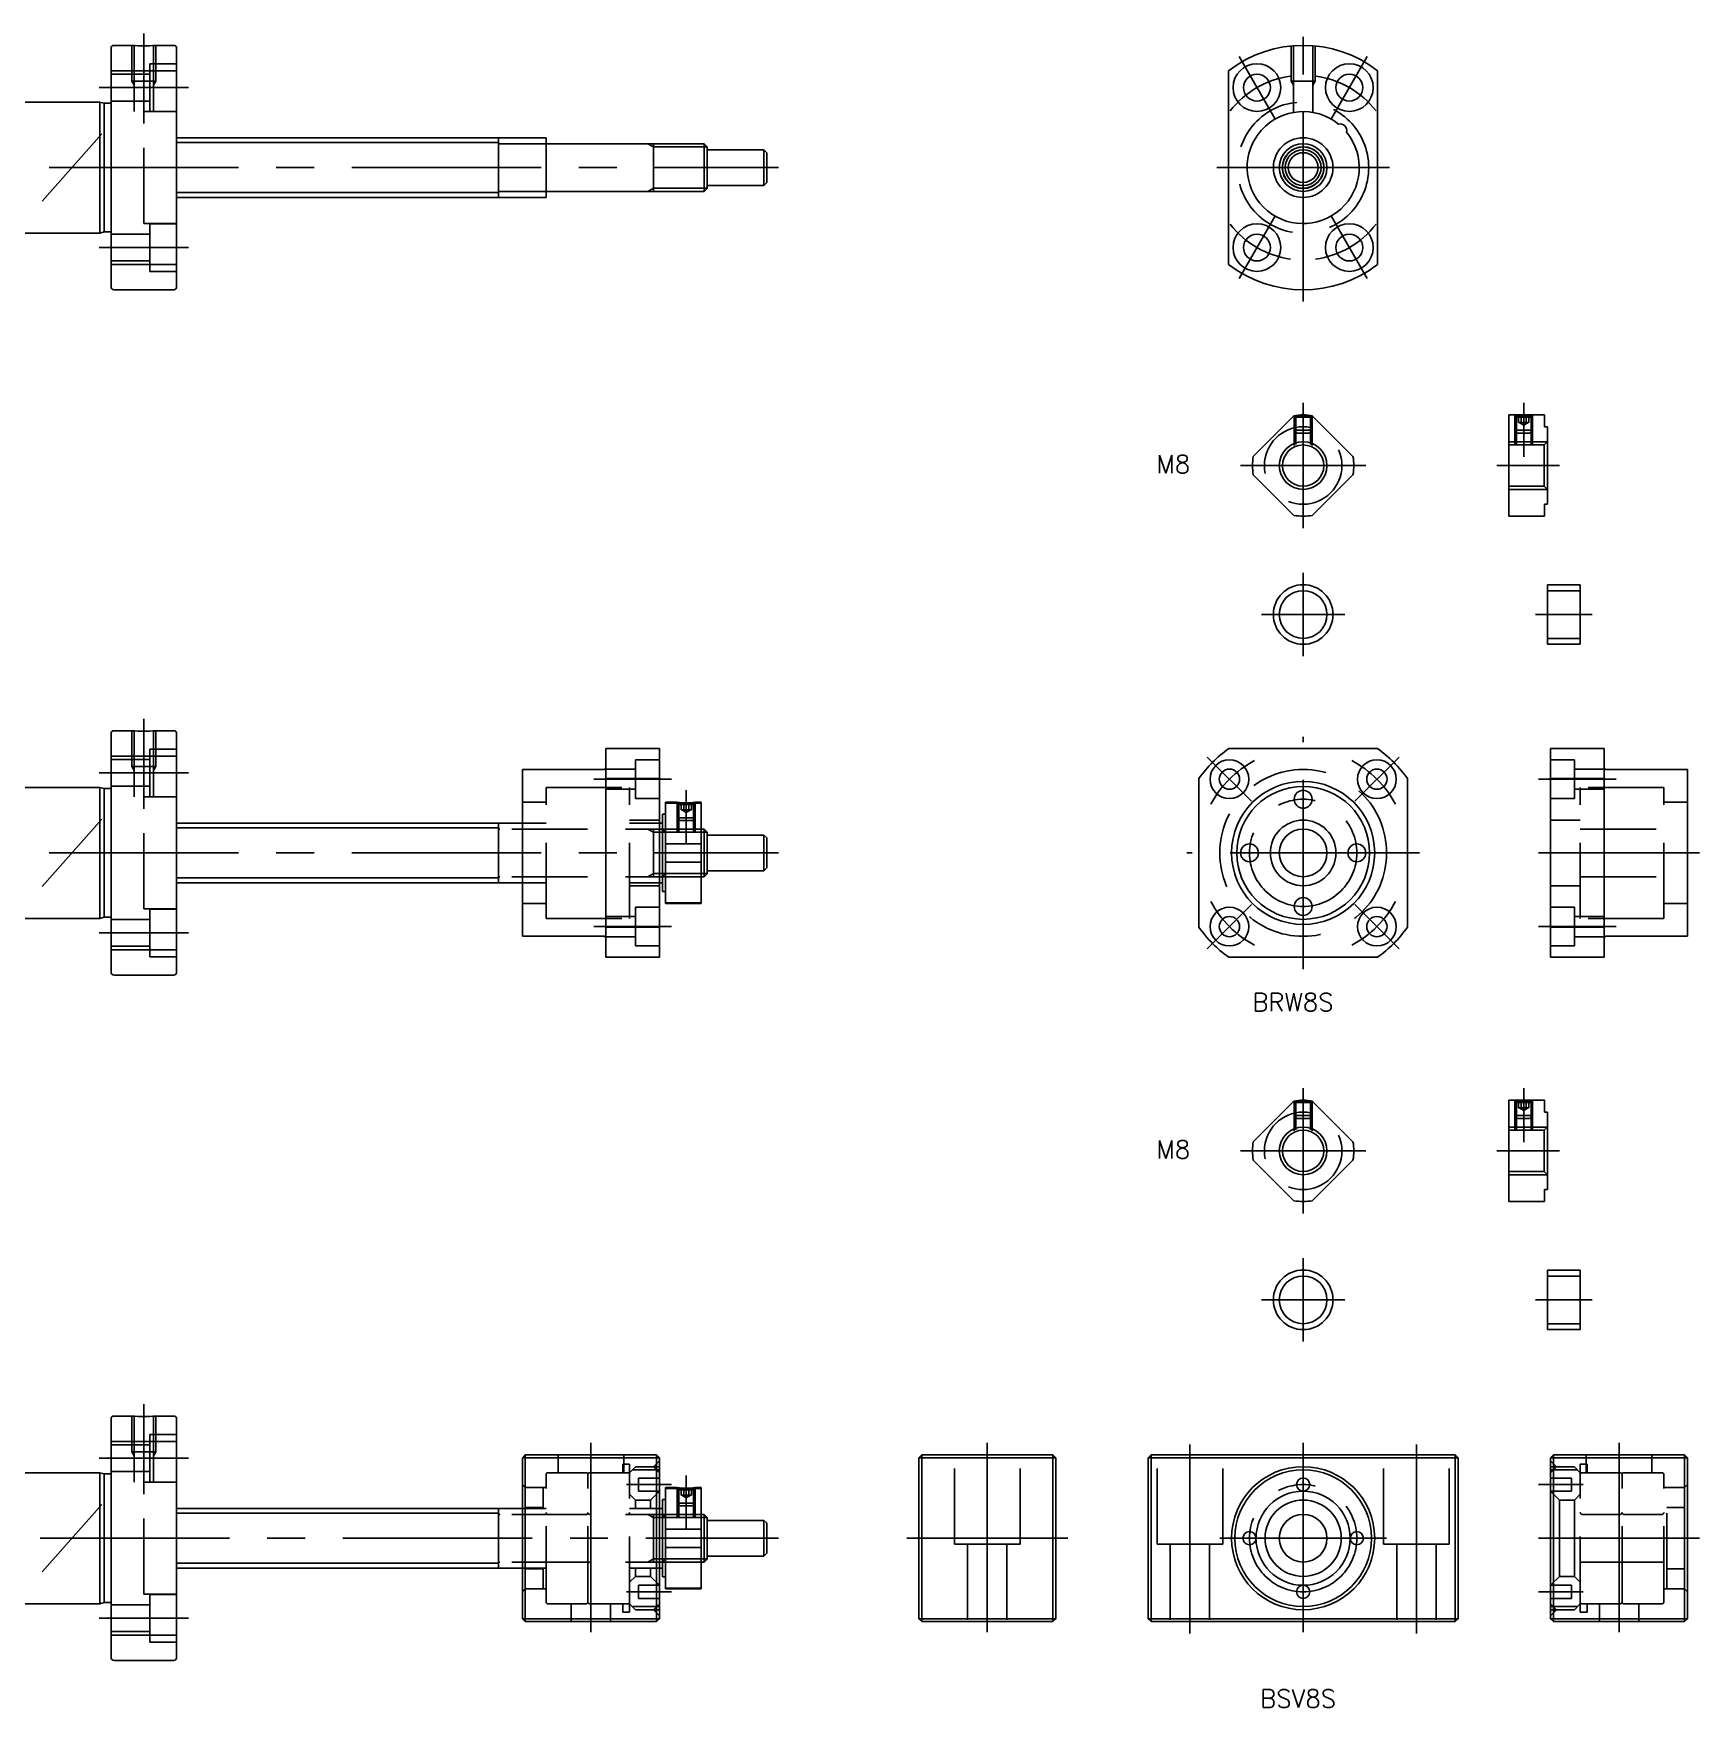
# Model space of a CAD drawing. Extents: x -75 to 466, y -50 to 252.
# Drawn here: x 187 to 466.5, y -28.4 to 252.5 of the extents above; entities that cross this region are included whole.
import ezdxf

# ---------------------------------------------------------------- set-up
doc = ezdxf.new("R2010")
doc.units = 0
doc.linetypes.add('CENTER', pattern=[50.8, 31.75, -6.35, 6.35, -6.35])
doc.linetypes.add('DASHED', pattern=[19.05, 12.7, -6.35])
doc.layers.get('0').update_dxf_attribs({"linetype": 'CONTINUOUS'})
doc.layers.add('CENTER', color=1, linetype='CENTER')
doc.styles.get("Standard").update_dxf_attribs({"font": 'txt.shx', "height": 3, "bigfont": 'bigfont.shx'})

msp = doc.modelspace()

# ---------------------------------------------------------------- linework, layer by layer
at = {"color": 7, "linetype": 'CONTINUOUS'}
for p, q in [((200.5, 250.5), (203.5, 250.5)), ((207.5, 250.5), (210.5, 250.5)), ((200, 210), (200, 250)), ((211, 250), (211, 210)), ((211, 246.25), (200, 246.25)), ((387.5, 246.25), (387.5, 213.75)), ((412.5, 246.25), (412.5, 213.75)), ((180.5, 241), (198.1, 241)), ((198.1, 241), (198.1, 219)), ((198.1, 241), (198.85, 240.8)), ((198.85, 219.2), (198.85, 240.8)), ((198.85, 240.8), (200, 240.8)), ((211, 235), (273, 235)), ((265, 235), (265, 225)), ((273, 235), (273, 225)), ((273, 234), (299.5, 234)), ((291, 234), (291, 226)), ((299.5, 234), (299.5, 226)), ((299.5, 234), (300, 233.5)), ((300, 233.5), (300, 226.5)), ((300, 233), (309.5, 233)), ((309.5, 233), (309.5, 227)), ((310, 232.5), (309.5, 233)), ((310, 232.5), (310, 227.5)), ((211, 225), (273, 225)), ((273, 226), (299.5, 226)), ((299.5, 226), (300, 226.5)), ((300, 227), (309.5, 227)), ((309.5, 227), (310, 227.5)), ((198.85, 219.2), (198.1, 219)), ((200, 219.2), (198.85, 219.2)), ((198.1, 219), (180.5, 219)), ((200, 213.75), (211, 213.75)), ((210.5, 209.5), (200.5, 209.5)), ((398.46, 188.36), (391.64, 181.54)), ((401.54, 188.36), (408.36, 181.54)), ((434.5, 188.5), (434.5, 171.5)), ((440.5, 188.5), (434.5, 188.5)), ((435.77, 188.41), (435.5, 188.14)), ((435.77, 188.5), (435.77, 188.41)), ((435.77, 188.41), (438.23, 188.41)), ((438.23, 188.5), (438.23, 188.41)), ((438.23, 188.41), (438.5, 188.14)), ((440.5, 188.5), (440.5, 186.5)), ((435.5, 188.14), (435.5, 185.91)), ((438.5, 188.14), (435.5, 188.14)), ((438.5, 185.91), (435.5, 185.91)), ((436, 185.41), (435.5, 185.91)), ((435.77, 185.64), (435.77, 183.46)), ((436, 185.41), (438, 185.41)), ((438, 185.41), (438.5, 185.91)), ((438.23, 185.64), (438.23, 183.46)), ((438.5, 188.14), (438.5, 185.91)), ((441, 186.5), (440.5, 186.5)), ((441, 186.5), (441, 173.5)), ((440.46, 183.46), (434.5, 183.46)), ((441, 184), (440.46, 183.46)), ((440.46, 183.46), (440.46, 176.54)), ((391.64, 178.46), (398.46, 171.64)), ((408.36, 178.46), (401.54, 171.64)), ((440.46, 176.54), (434.5, 176.54)), ((441, 176), (440.46, 176.54)), ((440.5, 171.5), (434.5, 171.5)), ((440.5, 173.5), (440.5, 171.5)), ((441, 173.5), (440.5, 173.5)), ((441, 160), (441, 150)), ((441, 160), (446.5, 160)), ((446.5, 160), (446.5, 150)), ((441, 150), (446.5, 150)), ((200, 95), (200, 135)), ((200.5, 135.5), (203.5, 135.5)), ((207.5, 135.5), (210.5, 135.5)), ((211, 135), (211, 95)), ((283, 132.5), (283, 97.5)), ((292, 132.5), (283, 132.5)), ((292, 132.5), (292, 97.5)), ((412.49, 132.5), (387.51, 132.5)), ((441.5, 132.5), (450.5, 132.5)), ((441.5, 132.5), (441.5, 97.5)), ((450.5, 132.5), (450.5, 97.5)), ((211, 131.25), (200, 131.25)), ((269, 129), (282.7, 129)), ((269, 101), (269, 129)), ((283, 127.49), (292, 127.49)), ((382.5, 102.51), (382.5, 127.49)), ((417.5, 102.51), (417.5, 127.49)), ((450.5, 127.49), (441.5, 127.49)), ((464.5, 129), (450.8, 129)), ((464.5, 101), (464.5, 129)), ((180.5, 126), (198.1, 126)), ((198.1, 126), (198.1, 104)), ((198.1, 126), (198.85, 125.8)), ((198.85, 104.2), (198.85, 125.8)), ((198.85, 125.8), (200, 125.8)), ((292.5, 121.5), (292.5, 108.5)), ((292.5, 121.5), (293, 121.5)), ((293, 123.5), (293, 106.5)), ((293, 123.5), (295, 123.5)), ((299, 123.36), (293, 123.36)), ((297.36, 123.41), (295.64, 123.41)), ((298, 123.5), (299, 123.5)), ((299, 123.5), (299, 106.5)), ((211, 120), (269, 120)), ((265, 120), (265, 110)), ((292.5, 120), (292, 120)), ((299, 119), (299.5, 119)), ((299.5, 119), (299.5, 111)), ((299.5, 119), (300, 118.5)), ((300, 118.5), (300, 111.5)), ((300, 118), (309.5, 118)), ((309.5, 118), (309.5, 112)), ((310, 117.5), (309.5, 118)), ((299, 116.54), (293, 116.54)), ((310, 117.5), (310, 112.5)), ((299, 113.46), (293, 113.46)), ((309.5, 112), (310, 112.5)), ((211, 110), (269, 110)), ((292.5, 110), (292, 110)), ((299, 111), (299.5, 111)), ((299.5, 111), (300, 111.5)), ((300, 112), (309.5, 112)), ((292.5, 108.5), (293, 108.5)), ((198.1, 104), (180.5, 104)), ((198.85, 104.2), (198.1, 104)), ((200, 104.2), (198.85, 104.2)), ((293, 106.64), (299, 106.64)), ((293, 106.5), (299, 106.5)), ((292, 102.51), (283, 102.51)), ((441.5, 102.51), (450.5, 102.51)), ((200, 98.75), (211, 98.75)), ((269, 101), (282.7, 101)), ((464.5, 101), (450.8, 101)), ((283, 97.5), (292, 97.5)), ((387.51, 97.5), (412.49, 97.5)), ((450.5, 97.5), (441.5, 97.5)), ((210.5, 94.5), (200.5, 94.5)), ((398.46, 73.36), (391.64, 66.54)), ((401.54, 73.36), (408.36, 66.54)), ((434.5, 73.5), (434.5, 56.5)), ((440.5, 73.5), (434.5, 73.5)), ((435.77, 73.41), (435.5, 73.14)), ((438.5, 73.14), (435.5, 73.14)), ((435.5, 73.14), (435.5, 70.91)), ((435.77, 73.5), (435.77, 73.41)), ((435.77, 73.41), (438.23, 73.41)), ((438.23, 73.5), (438.23, 73.41)), ((438.23, 73.41), (438.5, 73.14)), ((438.5, 73.14), (438.5, 70.91)), ((440.5, 73.5), (440.5, 71.5)), ((438.5, 70.91), (435.5, 70.91)), ((436, 70.41), (435.5, 70.91)), ((435.77, 70.64), (435.77, 68.46)), ((436, 70.41), (438, 70.41)), ((438, 70.41), (438.5, 70.91)), ((438.23, 70.64), (438.23, 68.46)), ((441, 71.5), (440.5, 71.5)), ((441, 71.5), (441, 58.5)), ((440.46, 68.46), (434.5, 68.46)), ((441, 69), (440.46, 68.46)), ((440.46, 68.46), (440.46, 61.54)), ((391.64, 63.46), (398.46, 56.64)), ((408.36, 63.46), (401.54, 56.64)), ((440.46, 61.54), (434.5, 61.54)), ((441, 61), (440.46, 61.54)), ((440.5, 56.5), (434.5, 56.5)), ((441, 58.5), (440.5, 58.5)), ((440.5, 58.5), (440.5, 56.5)), ((441, 45), (441, 35)), ((441, 45), (446.5, 45)), ((446.5, 45), (446.5, 35)), ((441, 35), (446.5, 35)), ((200, -20), (200, 20)), ((200.5, 20.5), (203.5, 20.5)), ((207.5, 20.5), (210.5, 20.5)), ((211, 20), (211, -20)), ((211, 16.25), (200, 16.25)), ((269, 13.5), (269.5, 14)), ((292, 13.5), (269, 13.5)), ((269, -13.5), (269, 13.5)), ((291.5, 14), (269.5, 14)), ((269.5, 14), (269.5, -14)), ((291.5, -14), (291.5, 14)), ((291.5, 14), (292, 13.5)), ((292, 13.5), (292, -13.5)), ((335.5, 13.5), (336, 14)), ((335.5, -13.5), (335.5, 13.5)), ((358.5, 13.5), (335.5, 13.5)), ((336, 14), (336, -14)), ((358, 14), (336, 14)), ((358, -14), (358, 14)), ((358, 14), (358.5, 13.5)), ((358.5, 13.5), (358.5, -13.5)), ((374, 13.5), (374.5, 14)), ((426, 13.5), (374, 13.5)), ((374, 13.5), (374, -13.5)), ((374.5, 14), (425.5, 14)), ((374.5, -14), (374.5, 14)), ((425.5, 14), (425.5, -14)), ((426, 13.5), (425.5, 14)), ((426, -13.5), (426, 13.5)), ((442, 14), (441.5, 13.5)), ((441.5, 13.5), (464.5, 13.5)), ((441.5, 13.5), (441.5, -13.5)), ((442, 14), (464, 14)), ((442, -14), (442, 14)), ((464, 14), (464, -14)), ((464.5, 13.5), (464, 14)), ((464.5, -13.5), (464.5, 13.5)), ((180.5, 11), (198.1, 11)), ((198.1, 11), (198.1, -11)), ((198.1, 11), (198.85, 10.8)), ((198.85, -10.8), (198.85, 10.8)), ((198.85, 10.8), (200, 10.8)), ((293, 8.5), (293, -8.5)), ((293, 8.5), (295, 8.5)), ((298, 8.5), (299, 8.5)), ((299, 8.5), (299, -8.5)), ((292.5, 6.5), (292.5, -6.5)), ((292.5, 6.5), (293, 6.5)), ((299, 8.36), (293, 8.36)), ((297.36, 8.41), (295.64, 8.41)), ((211, 5), (269, 5)), ((265, 5), (265, -5)), ((292.5, 5), (292, 5)), ((299, 4), (299.5, 4)), ((299.5, 4), (299.5, -4)), ((299.5, 4), (300, 3.5)), ((300, 3.5), (300, -3.5)), ((300, 3), (309.5, 3)), ((309.5, 3), (309.5, -3)), ((310, 2.5), (309.5, 3)), ((293, 1.54), (299, 1.54)), ((310, 2.5), (310, -2.5)), ((293, -1.54), (299, -1.54)), ((309.5, -3), (310, -2.5)), ((211, -5), (269, -5)), ((292.5, -5), (292, -5)), ((299, -4), (299.5, -4)), ((299.5, -4), (300, -3.5)), ((300, -3), (309.5, -3)), ((292.5, -6.5), (293, -6.5)), ((299, -8.36), (293, -8.36)), ((198.1, -11), (180.5, -11)), ((198.85, -10.8), (198.1, -11)), ((200, -10.8), (198.85, -10.8)), ((293, -8.5), (299, -8.5)), ((269, -13.5), (292, -13.5)), ((269.5, -14), (269, -13.5)), ((291.5, -14), (269.5, -14)), ((292, -13.5), (291.5, -14)), ((335.5, -13.5), (358.5, -13.5)), ((336, -14), (335.5, -13.5)), ((358, -14), (336, -14)), ((358.5, -13.5), (358, -14)), ((374, -13.5), (426, -13.5)), ((374, -13.5), (374.5, -14)), ((425.5, -14), (374.5, -14)), ((425.5, -14), (426, -13.5)), ((464.5, -13.5), (441.5, -13.5)), ((441.5, -13.5), (442, -14)), ((442, -14), (464, -14)), ((464, -14), (464.5, -13.5)), ((200, -16.25), (211, -16.25)), ((210.5, -20.5), (200.5, -20.5))]:
    msp.add_line(p, q, dxfattribs=at)
at = {"color": 3, "linetype": 'DASHED'}
for p, q in [((203.5, 250.5), (203.5, 244.5)), ((203.88, 250.47), (203.88, 239.4)), ((207.12, 239.4), (207.12, 250.47)), ((207.5, 250.5), (207.5, 244.5)), ((398, 250.4), (398, 244.5)), ((398.38, 250.43), (398.38, 239.25)), ((401.62, 239.25), (401.62, 250.43)), ((402, 250.4), (402, 244.5)), ((206.5, 247.42), (206.5, 239.42)), ((206.5, 247.42), (211, 247.42)), ((200, 245.67), (206.5, 245.67)), ((203.5, 244.5), (207.5, 244.5)), ((203.5, 244.5), (203.88, 243.84)), ((207.5, 244.5), (207.12, 243.84)), ((398, 244.5), (402, 244.5)), ((398, 244.5), (398.38, 243.84)), ((402, 244.5), (401.62, 243.84)), ((200, 241.17), (206.5, 241.17)), ((205.5, 220.6), (205.5, 239.4)), ((205.5, 239.4), (211, 239.4)), ((206.5, 239.42), (211, 239.42)), ((273, 234), (265, 234)), ((273, 226), (265, 226)), ((205.5, 220.6), (211, 220.6)), ((206.5, 220.58), (206.5, 212.58)), ((206.5, 220.58), (211, 220.58)), ((200, 218.83), (206.5, 218.83)), ((200, 214.33), (206.5, 214.33)), ((206.5, 212.58), (211, 212.58)), ((398.77, 188.41), (398.5, 188.14)), ((398.5, 188.37), (398.5, 183.37)), ((398.77, 188.41), (398.77, 183.54)), ((398.77, 188.41), (401.23, 188.41)), ((401.23, 188.41), (401.23, 183.54)), ((401.23, 188.41), (401.5, 188.14)), ((401.5, 188.37), (401.5, 183.37)), ((436.13, 188.41), (436.13, 187.21)), ((436.57, 188.41), (436.57, 187.21)), ((437.43, 188.41), (437.43, 187.21)), ((437.87, 188.41), (437.87, 187.21)), ((401.5, 188.14), (398.5, 188.14)), ((401.5, 185.91), (398.5, 185.91)), ((399, 185.41), (398.5, 185.91)), ((399, 185.41), (401, 185.41)), ((401, 185.41), (401.5, 185.91)), ((437.87, 187.21), (436.13, 187.21)), ((436.25, 187.21), (437, 186.78)), ((437.75, 187.21), (437, 186.78)), ((441, 159), (446.5, 159)), ((441, 151), (446.5, 151)), ((203.5, 135.5), (203.5, 129.5)), ((203.88, 135.47), (203.88, 124.4)), ((207.12, 124.4), (207.12, 135.47)), ((207.5, 135.5), (207.5, 129.5)), ((206.5, 132.42), (206.5, 124.42)), ((206.5, 132.42), (211, 132.42)), ((200, 130.67), (206.5, 130.67)), ((203.5, 129.5), (207.5, 129.5)), ((203.5, 129.5), (203.88, 128.84)), ((207.5, 129.5), (207.12, 128.84)), ((288, 130.62), (288, 124.12)), ((292, 130.62), (288, 130.62)), ((441.5, 130.62), (445.5, 130.62)), ((445.5, 130.62), (445.5, 124.12)), ((288, 129.07), (283, 129.07)), ((445.5, 129.07), (450.5, 129.07)), ((200, 126.17), (206.5, 126.17)), ((205.5, 105.6), (205.5, 124.4)), ((205.5, 124.4), (211, 124.4)), ((206.5, 124.42), (211, 124.42)), ((273, 126), (287, 126)), ((273, 104), (273, 126)), ((288, 125.67), (283, 125.67)), ((287, 104), (287, 126)), ((292, 124.12), (288, 124.12)), ((441.5, 124.12), (445.5, 124.12)), ((445.5, 125.67), (450.5, 125.67)), ((460.5, 126), (446.5, 126)), ((446.5, 104), (446.5, 126)), ((460.5, 104), (460.5, 126)), ((273, 123.5), (269, 123.5)), ((295, 123.5), (295, 118.46)), ((295.27, 123.41), (295, 123.14)), ((295, 123.14), (298, 123.14)), ((295, 120.91), (298, 120.91)), ((295.5, 120.41), (295, 120.91)), ((295.27, 123.46), (295.27, 118.46)), ((295.64, 123.41), (295.27, 123.41)), ((295.63, 123.41), (295.63, 122.21)), ((295.63, 122.21), (297.37, 122.21)), ((295.75, 122.21), (296.5, 121.78)), ((296.07, 123.41), (296.07, 122.21)), ((297.25, 122.21), (296.5, 121.78)), ((296.93, 123.41), (296.93, 122.21)), ((297.73, 123.41), (297.36, 123.41)), ((297.37, 123.41), (297.37, 122.21)), ((297.5, 120.41), (298, 120.91)), ((297.73, 123.46), (297.73, 118.46)), ((297.73, 123.41), (298, 123.14)), ((298, 123.5), (298, 118.46)), ((460.5, 123.5), (464.5, 123.5)), ((299, 119), (265, 119)), ((269, 120), (273, 120)), ((292, 120.5), (287, 120.5)), ((292, 120), (287, 120)), ((291, 118.46), (290.06, 119)), ((291, 119), (291, 111)), ((291, 118.46), (299, 118.46)), ((292.5, 119), (293.04, 118.46)), ((293.04, 118.46), (293.04, 111.54)), ((297.5, 120.41), (295.5, 120.41)), ((441.5, 120.5), (446.5, 120.5)), ((446.5, 119), (460.5, 119)), ((299, 111), (265, 111)), ((269, 110), (273, 110)), ((292, 110), (287, 110)), ((291, 111.54), (290.06, 111)), ((291, 111.54), (299, 111.54)), ((292.5, 111), (293.04, 111.54)), ((446.5, 111), (460.5, 111)), ((287, 109.5), (292, 109.5)), ((446.5, 109.5), (441.5, 109.5)), ((205.5, 105.6), (211, 105.6)), ((206.5, 105.58), (206.5, 97.58)), ((206.5, 105.58), (211, 105.58)), ((269, 106.5), (273, 106.5)), ((273, 104), (287, 104)), ((288, 104.33), (283, 104.33)), ((288, 99.38), (288, 105.88)), ((292, 105.88), (288, 105.88)), ((441.5, 105.88), (445.5, 105.88)), ((445.5, 99.38), (445.5, 105.88)), ((445.5, 104.33), (450.5, 104.33)), ((460.5, 104), (446.5, 104)), ((464.5, 106.5), (460.5, 106.5)), ((200, 103.83), (206.5, 103.83)), ((200, 99.33), (206.5, 99.33)), ((288, 100.93), (283, 100.93)), ((292, 99.38), (288, 99.38)), ((441.5, 99.38), (445.5, 99.38)), ((445.5, 100.93), (450.5, 100.93)), ((206.5, 97.58), (211, 97.58)), ((398.77, 73.41), (398.5, 73.14)), ((398.5, 73.37), (398.5, 68.37)), ((401.5, 73.14), (398.5, 73.14)), ((398.77, 73.41), (401.23, 73.41)), ((398.77, 73.41), (398.77, 68.54)), ((401.23, 73.41), (401.5, 73.14)), ((401.23, 73.41), (401.23, 68.54)), ((401.5, 73.37), (401.5, 68.37)), ((436.13, 73.41), (436.13, 72.21)), ((436.57, 73.41), (436.57, 72.21)), ((437.43, 73.41), (437.43, 72.21)), ((437.87, 73.41), (437.87, 72.21)), ((401.5, 70.91), (398.5, 70.91)), ((399, 70.41), (398.5, 70.91)), ((399, 70.41), (401, 70.41)), ((401, 70.41), (401.5, 70.91)), ((437.87, 72.21), (436.13, 72.21)), ((436.25, 72.21), (437, 71.78)), ((437.75, 72.21), (437, 71.78)), ((441, 44), (446.5, 44)), ((441, 36), (446.5, 36)), ((203.5, 20.5), (203.5, 14.5)), ((203.88, 20.47), (203.88, 9.4)), ((207.12, 9.4), (207.12, 20.47)), ((207.5, 20.5), (207.5, 14.5)), ((206.5, 17.42), (206.5, 9.42)), ((206.5, 17.42), (211, 17.42)), ((200, 15.67), (206.5, 15.67)), ((203.5, 14.5), (207.5, 14.5)), ((203.5, 14.5), (203.88, 13.84)), ((207.5, 14.5), (207.12, 13.84)), ((275, 11), (275, 14)), ((285.85, 12.4), (287, 12.4)), ((285.85, 12.4), (285.85, 11)), ((286, 11), (286, 14)), ((287, -12.4), (287, 12.4)), ((287, 11), (288, 12)), ((287.46, 11.46), (292, 11.46)), ((288, 12), (292, 12)), ((292, 13), (291, 12)), ((292, 11), (291, 12)), ((341.5, -1), (341.5, 14)), ((352.5, -1), (352.5, 14)), ((375.5, -1), (375.5, 14)), ((386.5, -1), (386.5, 14)), ((413.5, -1), (413.5, 14)), ((424.5, -1), (424.5, 14)), ((441.5, 13), (442.5, 12)), ((445.5, 12), (441.5, 12)), ((441.5, 11), (442.5, 12)), ((446.04, 11.46), (441.5, 11.46)), ((446.5, 11), (445.5, 12)), ((446.5, -12.4), (446.5, 12.4)), ((447.65, 12.4), (446.5, 12.4)), ((447.5, 11), (447.5, 14)), ((447.65, 12.4), (447.65, 11)), ((458.5, 11), (458.5, 14)), ((200, 11.17), (206.5, 11.17)), ((205.5, -9.4), (205.5, 9.4)), ((205.5, 9.4), (211, 9.4)), ((206.5, 9.42), (211, 9.42)), ((269.5, 8.5), (269, 9)), ((273, 8.5), (269.5, 8.5)), ((272.5, 5), (272.5, 8.5)), ((273, -10.7), (273, 10.7)), ((279.7, 11), (273.3, 11)), ((280, -10.7), (280, 10.7)), ((286.7, 11), (280.3, 11)), ((288.5, 10.1), (288.5, 7.9)), ((288.5, 10.1), (292, 10.1)), ((295, 8.5), (295, 3.46)), ((295.27, 8.46), (295.27, 3.46)), ((297.73, 8.46), (297.73, 3.46)), ((298, 8.5), (298, 3.46)), ((445, 10.1), (441.5, 10.1)), ((445, 10.1), (445, 7.9)), ((446.8, 11), (453.2, 11)), ((453.5, -10.7), (453.5, 10.7)), ((453.8, 11), (460.2, 11)), ((460.5, -10.7), (460.5, 10.7)), ((460.5, 8.5), (464, 8.5)), ((461, -8.5), (461, 8.5)), ((464, 8.5), (464.5, 9)), ((288, 6.4), (287, 7.4)), ((288, 6.4), (288, 5)), ((290.5, 6.4), (288, 6.4)), ((288.5, 7.9), (292, 7.9)), ((290.5, 6.4), (292, 7.9)), ((290.5, 6.4), (290.5, 5)), ((295.27, 8.41), (295, 8.14)), ((295, 8.14), (298, 8.14)), ((295.5, 5.41), (295, 5.91)), ((295, 5.91), (298, 5.91)), ((295.64, 8.41), (295.27, 8.41)), ((295.63, 8.41), (295.63, 7.21)), ((295.63, 7.21), (297.37, 7.21)), ((295.75, 7.21), (296.5, 6.78)), ((296.07, 8.41), (296.07, 7.21)), ((297.25, 7.21), (296.5, 6.78)), ((296.93, 8.41), (296.93, 7.21)), ((297.73, 8.41), (297.36, 8.41)), ((297.37, 8.41), (297.37, 7.21)), ((297.5, 5.41), (298, 5.91)), ((297.73, 8.41), (298, 8.14)), ((445, 7.9), (441.5, 7.9)), ((443, 6.4), (441.5, 7.9)), ((443, 6.4), (443, -6.4)), ((443, 6.4), (445.5, 6.4)), ((445.5, 6.4), (446.5, 7.4)), ((445.5, 6.4), (445.5, -6.4)), ((299, 4), (265, 4)), ((269, 5), (273, 5)), ((272.5, 5.15), (269.5, 5.15)), ((292, 5), (287, 5)), ((291, 3.46), (290.06, 4)), ((291, 4), (291, -4)), ((291, 3.46), (299, 3.46)), ((292.5, 4), (293.04, 3.46)), ((293.04, 3.46), (293.04, -3.46)), ((297.5, 5.41), (295.5, 5.41)), ((446.8, 4), (453.2, 4)), ((453.8, 4), (460.2, 4)), ((461, 5.15), (464, 5.15)), ((341.5, -1), (352.5, -1)), ((343.7, -1), (343.7, -14)), ((350.3, -1), (350.3, -14)), ((375.5, -1), (386.5, -1)), ((377.7, -1), (377.7, -14)), ((384.3, -1), (384.3, -14)), ((424.5, -1), (413.5, -1)), ((415.7, -1), (415.7, -14)), ((422.3, -1), (422.3, -14)), ((299, -4), (265, -4)), ((269, -5), (273, -5)), ((272.5, -5.15), (269.5, -5.15)), ((272.5, -8.5), (272.5, -5)), ((292, -5), (287, -5)), ((288, -5), (288, -6.4)), ((291, -3.46), (290.06, -4)), ((290.5, -5), (290.5, -6.4)), ((291, -3.46), (299, -3.46)), ((292.5, -4), (293.04, -3.46)), ((446.8, -4), (453.2, -4)), ((453.8, -4), (460.2, -4)), ((461, -5.15), (464, -5.15)), ((288, -6.4), (287, -7.4)), ((290.5, -6.4), (288, -6.4)), ((288.5, -10.1), (288.5, -7.9)), ((288.5, -7.9), (292, -7.9)), ((290.5, -6.4), (292, -7.9)), ((443, -6.4), (441.5, -7.9)), ((445, -7.9), (441.5, -7.9)), ((443, -6.4), (445.5, -6.4)), ((445, -10.1), (445, -7.9)), ((445.5, -6.4), (446.5, -7.4)), ((200, -11.17), (206.5, -11.17)), ((205.5, -9.4), (211, -9.4)), ((206.5, -9.42), (206.5, -17.42)), ((206.5, -9.42), (211, -9.42)), ((269.5, -8.5), (269, -9)), ((273, -8.5), (269.5, -8.5)), ((279.7, -11), (273.3, -11)), ((277.2, -11), (277.2, -14)), ((286.7, -11), (280.3, -11)), ((283.8, -11), (283.8, -14)), ((285.85, -12.4), (285.85, -11)), ((287, -11), (288, -12)), ((288.5, -10.1), (292, -10.1)), ((292, -11), (291, -12)), ((445, -10.1), (441.5, -10.1)), ((441.5, -11), (442.5, -12)), ((446.5, -11), (445.5, -12)), ((446.8, -11), (453.2, -11)), ((447.65, -12.4), (447.65, -11)), ((449.7, -11), (449.7, -14)), ((453.8, -11), (460.2, -11)), ((456.3, -11), (456.3, -14)), ((460.5, -8.5), (464, -8.5)), ((464, -8.5), (464.5, -9)), ((285.85, -12.4), (287, -12.4)), ((287.46, -11.46), (292, -11.46)), ((288, -12), (292, -12)), ((292, -13), (291, -12)), ((446.04, -11.46), (441.5, -11.46)), ((445.5, -12), (441.5, -12)), ((441.5, -13), (442.5, -12)), ((447.65, -12.4), (446.5, -12.4)), ((200, -15.67), (206.5, -15.67)), ((206.5, -17.42), (211, -17.42))]:
    msp.add_line(p, q, dxfattribs=at)
at = {"color": 3, "linetype": 'CONTINUOUS'}
for p, q in [((188.46, 224.34), (198.46, 235.66)), ((211, 234.2), (265, 234.2)), ((291, 233.46), (290.06, 234)), ((291, 233.46), (300, 233.46)), ((211, 225.8), (265, 225.8)), ((291, 226.54), (290.06, 226)), ((291, 226.54), (300, 226.54)), ((435.5, 188.5), (435.5, 188.14)), ((435.77, 188.41), (435.77, 185.64)), ((438.23, 188.41), (438.23, 185.64)), ((438.5, 188.5), (438.5, 188.14)), ((435.5, 185.91), (435.5, 183.46)), ((438.5, 185.91), (438.5, 183.46)), ((434.5, 184), (441, 184)), ((434.5, 176), (441, 176)), ((188.46, 109.34), (198.46, 120.66)), ((211, 119.2), (265, 119.2)), ((299, 118.46), (300, 118.46)), ((211, 110.8), (265, 110.8)), ((299, 111.54), (300, 111.54)), ((435.5, 73.5), (435.5, 73.14)), ((435.77, 73.41), (435.77, 70.64)), ((438.23, 73.41), (438.23, 70.64)), ((438.5, 73.5), (438.5, 73.14)), ((435.5, 70.91), (435.5, 68.46)), ((438.5, 70.91), (438.5, 68.46)), ((434.5, 69), (441, 69)), ((434.5, 61), (441, 61)), ((188.46, -5.66), (198.46, 5.66)), ((211, 4.2), (265, 4.2)), ((299, 3.46), (300, 3.46)), ((211, -4.2), (265, -4.2)), ((299, -3.46), (300, -3.46))]:
    msp.add_line(p, q, dxfattribs=at)
at = {"color": 7, "linetype": 'CONTINUOUS'}
for centre, radius in [((392.25, 243.42), 4), ((407.75, 243.42), 4), ((392.25, 243.42), 2.25), ((407.75, 243.42), 2.25), ((400, 230), 5), ((400, 230), 4), ((400, 230), 3.5), ((400, 230), 3), ((400, 230), 2.5), ((392.25, 216.58), 4), ((407.75, 216.58), 4), ((392.25, 216.58), 2.25), ((407.75, 216.58), 2.25), ((400, 180), 3.46), ((400, 155), 5), ((400, 155), 4), ((387.63, 127.37), 3.25), ((412.37, 127.37), 3.25), ((387.63, 127.37), 1.7), ((400, 115), 12), ((412.37, 127.37), 1.7), ((400, 124), 1.5), ((400, 115), 5.5), ((400, 115), 4), ((391, 115), 1.5), ((409, 115), 1.5), ((400, 106), 1.5), ((387.63, 102.63), 3.25), ((387.63, 102.63), 1.7), ((412.37, 102.63), 3.25), ((412.37, 102.63), 1.7), ((400, 65), 3.46), ((400, 40), 5), ((400, 40), 4), ((400, 0), 11.46), ((400, 9), 1.1), ((400, 0), 7.9), ((400, 0), 6.4), ((400, 0), 4), ((391, 0), 1.1), ((409, 0), 1.1), ((400, -9), 1.1)]:
    msp.add_circle(centre, radius, dxfattribs=at)
at = {"color": 3, "linetype": 'DASHED'}
for centre, radius in [((400, 230), 11), ((400, 180), 6.5), ((400, 115), 14), ((400, 65), 6.5)]:
    msp.add_circle(centre, radius, dxfattribs=at)
at = {"color": 3, "linetype": 'CONTINUOUS'}
for centre, radius in [((400, 230), 3.46), ((400, 180), 4), ((400, 115), 11.15), ((400, 65), 4), ((400, 0), 12)]:
    msp.add_circle(centre, radius, dxfattribs=at)
at = {"color": 7, "linetype": 'CONTINUOUS'}
for centre, radius, start, end in [((200.5, 250), 0.5, 90, 180), ((205.5, 270.81), 20.41, 264.3762, 275.6238), ((210.5, 250), 0.5, 0, 90), ((400, 230), 20.5, 52.4281, 127.5719), ((400, 230), 9.4, 50.8105, 39.1895), ((406.22, 236.22), 1.1, 345.1026, 104.8974), ((400, 230), 20.5, 232.4281, 307.5719), ((200.5, 210), 0.5, 180, 270), ((210.5, 210), 0.5, 270, 0), ((400, 180), 8.5, 79.5603, 100.4397), ((400, 180), 8.5, 169.5603, 190.4397), ((400, 180), 8.5, 349.5603, 10.4397), ((400, 180), 8.5, 259.5603, 280.4397), ((200.5, 135), 0.5, 90, 180), ((205.5, 155.81), 20.41, 264.3762, 275.6238), ((210.5, 135), 0.5, 0, 90), ((400, 115), 21.5, 125.516, 144.484), ((400, 115), 21.5, 35.516, 54.484), ((282.7, 129.3), 0.3, 270, 0), ((450.8, 129.3), 0.3, 180, 270), ((296.5, 131.87), 8.5, 259.8358, 280.1642), ((400, 115), 21.5, 215.516, 234.484), ((400, 115), 21.5, 305.516, 324.484), ((282.7, 100.7), 0.3, 0, 90), ((450.8, 100.7), 0.3, 90, 180), ((200.5, 95), 0.5, 180, 270), ((210.5, 95), 0.5, 270, 0), ((400, 65), 8.5, 79.5603, 100.4397), ((400, 65), 8.5, 169.5603, 190.4397), ((400, 65), 8.5, 349.5603, 10.4397), ((400, 65), 8.5, 259.5603, 280.4397), ((200.5, 20), 0.5, 90, 180), ((205.5, 40.81), 20.41, 264.3762, 275.6238), ((210.5, 20), 0.5, 0, 90), ((296.5, 16.87), 8.5, 259.8358, 280.1642), ((200.5, -20), 0.5, 180, 270), ((210.5, -20), 0.5, 270, 0)]:
    msp.add_arc(centre, radius, start, end, dxfattribs=at)
at = {"color": 3, "linetype": 'DASHED'}
for centre, radius, start, end in [((265.2, 234.2), 0.2, 180, 270), ((265.2, 225.8), 0.2, 90, 180), ((265.2, 119.2), 0.2, 180, 270), ((265.2, 110.8), 0.2, 90, 180), ((273.3, 10.7), 0.3, 90, 180), ((279.7, 10.7), 0.3, 360, 90), ((280.3, 10.7), 0.3, 90, 180), ((286.7, 10.7), 0.3, 360, 90), ((446.8, 10.7), 0.3, 90, 180), ((453.2, 10.7), 0.3, 0, 90), ((453.8, 10.7), 0.3, 90, 180), ((460.2, 10.7), 0.3, 0, 90), ((265.2, 4.2), 0.2, 180, 270), ((273.3, 4.3), 0.3, 180, 270), ((279.7, 4.3), 0.3, 270, 0), ((280.3, 4.3), 0.3, 180, 270), ((286.7, 4.3), 0.3, 270, 0), ((446.8, 4.3), 0.3, 180, 270), ((453.2, 4.3), 0.3, 270, 0), ((453.8, 4.3), 0.3, 180, 270), ((460.2, 4.3), 0.3, 270, 0), ((265.2, -4.2), 0.2, 90, 180), ((273.3, -4.3), 0.3, 90, 180), ((279.7, -4.3), 0.3, 0, 90), ((280.3, -4.3), 0.3, 90, 180), ((286.7, -4.3), 0.3, 0, 90), ((446.8, -4.3), 0.3, 90, 180), ((453.2, -4.3), 0.3, 0, 90), ((453.8, -4.3), 0.3, 90, 180), ((460.2, -4.3), 0.3, 0, 90), ((273.3, -10.7), 0.3, 180, 270), ((279.7, -10.7), 0.3, 270, 0), ((280.3, -10.7), 0.3, 180, 270), ((286.7, -10.7), 0.3, 270, 0), ((446.8, -10.7), 0.3, 180, 270), ((453.2, -10.7), 0.3, 270, 360), ((453.8, -10.7), 0.3, 180, 270), ((460.2, -10.7), 0.3, 270, 360)]:
    msp.add_arc(centre, radius, start, end, dxfattribs=at)
at = {"layer": 'CENTER', "color": 1, "linetype": 'CENTER'}
for p, q in [((205.5, 252.5), (205.5, 237.4)), ((400, 207.5), (400, 252.5)), ((395.25, 238.23), (389.25, 248.62)), ((404.75, 238.23), (410.75, 248.62)), ((198, 243.42), (213, 243.42)), ((88, 230), (312, 230)), ((414.5, 230), (385.5, 230)), ((395.25, 221.77), (389.25, 211.38)), ((404.75, 221.77), (410.75, 211.38)), ((198, 216.58), (213, 216.58)), ((400, 190.5), (400, 169.5)), ((437, 190.5), (437, 181.46)), ((389.5, 180), (410.5, 180)), ((443, 180), (432.5, 180)), ((400, 148), (400, 162)), ((407, 155), (393, 155)), ((439, 155), (448.5, 155)), ((205.5, 137.5), (205.5, 122.4)), ((400, 95.5), (400, 134.5)), ((391.34, 123.66), (383.91, 131.09)), ((408.66, 123.66), (416.09, 131.09)), ((198, 128.42), (213, 128.42)), ((281, 127.37), (294, 127.37)), ((452.5, 127.37), (439.5, 127.37)), ((296.5, 125.5), (296.5, 116.46)), ((88, 115), (312, 115)), ((419.5, 115), (380.5, 115)), ((466.5, 115), (439.5, 115)), ((391.34, 106.34), (383.91, 98.91)), ((408.66, 106.34), (416.09, 98.91)), ((198, 101.58), (213, 101.58)), ((281, 102.63), (294, 102.63)), ((452.5, 102.63), (439.5, 102.63)), ((400, 75.5), (400, 54.5)), ((437, 75.5), (437, 66.46)), ((389.5, 65), (410.5, 65)), ((443, 65), (432.5, 65)), ((400, 33), (400, 47)), ((407, 40), (393, 40)), ((439, 40), (448.5, 40)), ((205.5, 22.5), (205.5, 7.4)), ((280.5, 16), (280.5, -16)), ((347, 16), (347, -16)), ((381, -16), (381, 16)), ((400, 16), (400, -16)), ((419, -16), (419, 16)), ((453, 16), (453, -16)), ((198, 13.42), (213, 13.42)), ((286.5, 9), (294, 9)), ((296.5, 10.5), (296.5, 1.46)), ((447, 9), (439.5, 9)), ((86.5, 0), (312, 0)), ((360.5, 0), (333.5, 0)), ((386, 0), (414, 0)), ((439.5, 0), (466.5, 0)), ((286.5, -9), (294, -9)), ((447, -9), (439.5, -9)), ((198, -13.42), (213, -13.42))]:
    msp.add_line(p, q, dxfattribs=at)
for centre in [(400, 115), (400, 0)]:
    msp.add_circle(centre, 9, dxfattribs=at)
for centre, radius, start, end in [((400, 230), 15.5, 97.7796, 142.2204), ((400, 230), 15.5, 37.7796, 82.2204), ((400, 230), 15.5, 217.7796, 262.2204), ((400, 230), 15.5, 277.7796, 322.2204), ((400, 115), 17.5, 117.7959, 152.2041), ((400, 115), 17.5, 27.7959, 62.2041), ((400, 115), 17.5, 207.7959, 242.2041), ((400, 115), 17.5, 297.7959, 332.2041)]:
    msp.add_arc(centre, radius, start, end, dxfattribs=at)

# ---------------------------------------------------------------- texts
at = {"color": 7, "linetype": 'CONTINUOUS'}
for s, p in [('M8', (375.4, 178.74)), ('BRW8S', (391.47, 88.46)), ('M8', (375.4, 63.74)), ('BSV8S', (392.79, -28.41))]:
    msp.add_text(s, height=3, dxfattribs=at).set_placement(p)

doc.saveas('drawing.dxf')
